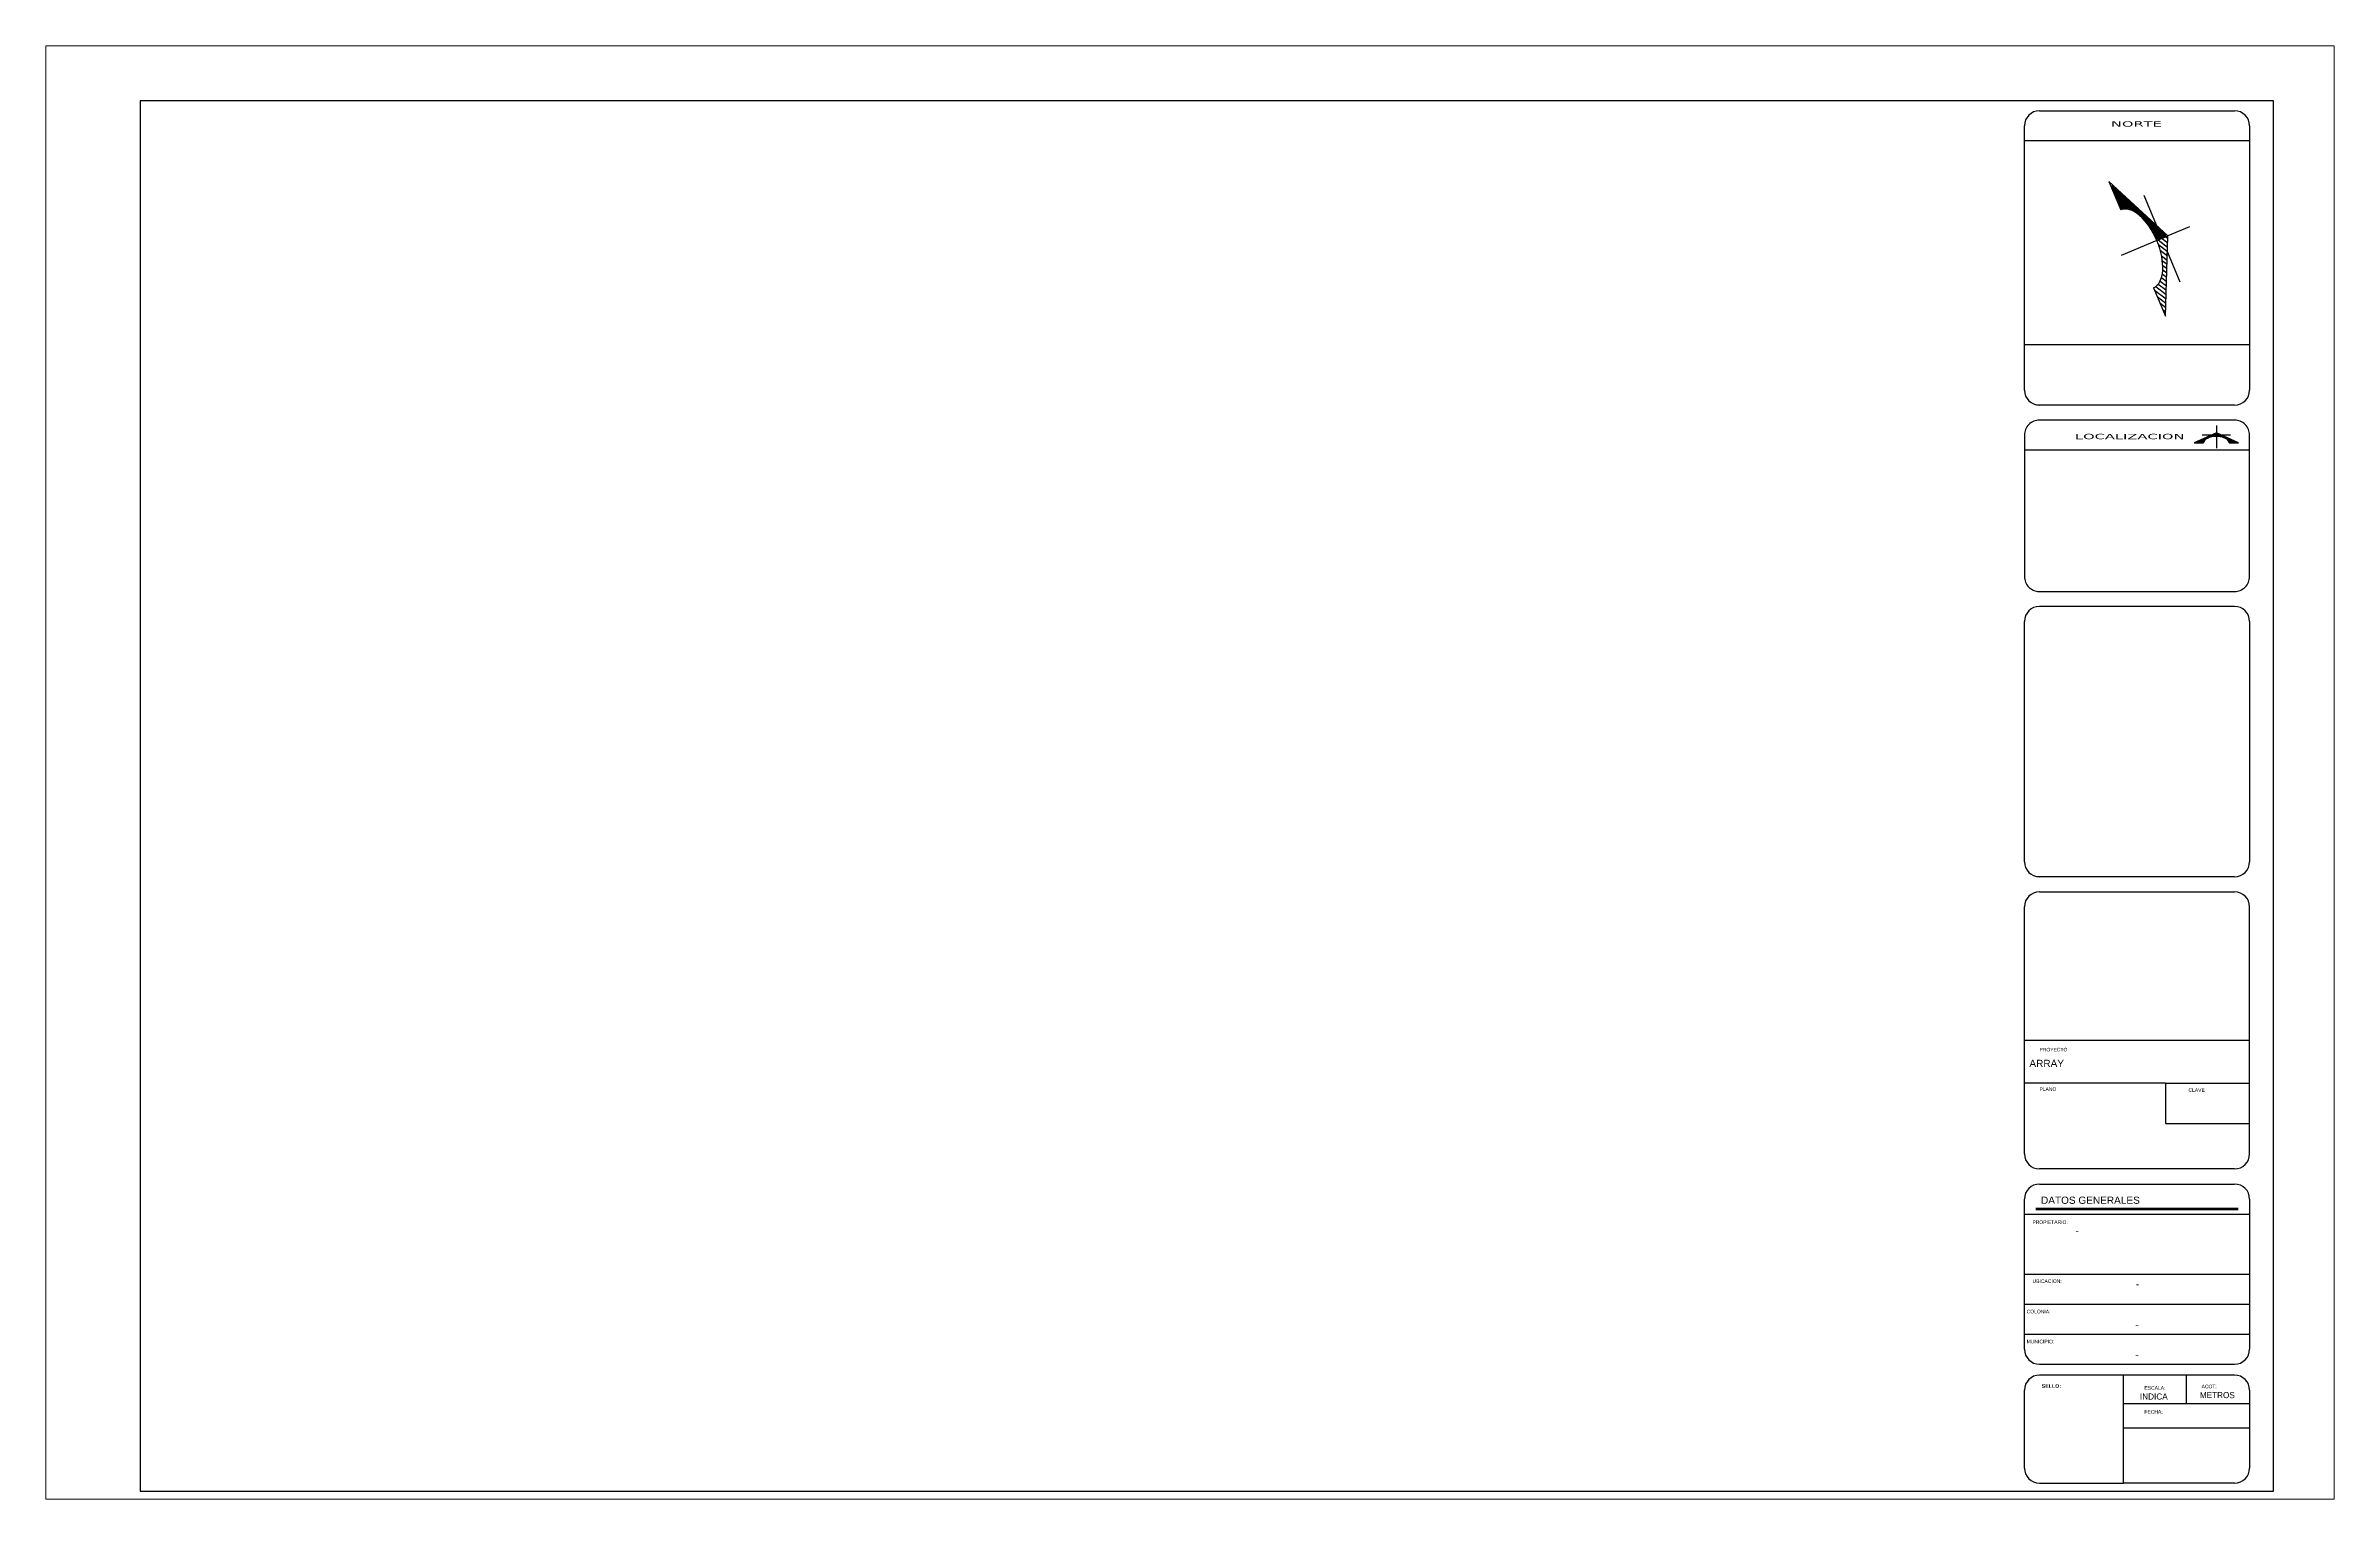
# Paper-space layout 'Presentación1' of a CAD drawing. Header units: metres. Extents: x 1 to 902, y 0 to 572.
# The model-space entities are those that its viewports show. They can reach past a viewport. Long polylines and large blocks are cut down to what shows.
import ezdxf

# ---------------------------------------------------------------- set-up
doc = ezdxf.new("R2010")
doc.units = ezdxf.units.M
doc.linetypes.add('CENTRO', pattern=[50.8, 31.75, -6.35, 6.35, -6.35])
doc.layers.add('Ejes', color=210, linetype='CENTRO', lineweight=0)
doc.styles.add('2', font='verdana.ttf', dxfattribs={"width": 2})
doc.styles.add('style1', font='GOTHICB.TTF', dxfattribs={"width": 1.1, "height": 0.085})
doc.styles.add('style2', font='GOTHIC.TTF', dxfattribs={"height": 0.025})
doc.styles.add('TEXTO', font='arial.ttf', dxfattribs={"height": 0.15})

# ---------------------------------------------------------------- blocks, each defined once
blk = doc.blocks.new('NORTE')
h = blk.add_hatch()
h.set_pattern_fill('ANSI31', color=1, scale=0.026995, angle=255, style=0)
h.set_pattern_definition([(300, (3793.00065, 1076.53358), (0.074226734, 0.0428548249), [])])
edge = h.paths.add_edge_path()
edge.add_spline(control_points=[(-10.57, -4.92), (-10.47, -3.93), (-9.86, -2.98), (-7.57, -1.17), (-5.64, -0.41), (-2.43, 0.16), (-1.35, 0.25), (-0.27, 0.27)], knot_values=[1.596644, 1.596644, 1.596644, 1.596644, 2.11795, 2.11795, 2.78398, 2.78398, 3.094355, 3.094355, 3.094355, 3.094355], degree=3, periodic=0)
edge.add_line((-0.27, 0.27), (-0.27, 2.53))
edge.add_line((-0.27, 2.53), (-16.62, -4.92))
edge.add_line((-16.62, -4.92), (-10.57, -4.92))
h = blk.add_hatch()
h.set_pattern_fill('ANSI31', color=1, scale=0.269952, angle=165, style=0)
h.set_pattern_definition([(210, (3793.00065, 1076.5336), (0.42854825, -0.74226734), [])])
edge = h.paths.add_edge_path()
edge.add_ellipse((0, -5.19), major_axis=(-10.31, 0), ratio=0.503672, start_angle=180, end_angle=270, ccw=False)
edge.add_line((10.31, -5.19), (17.86, -5.19))
edge.add_line((17.86, -5.19), (0, 2.95))
edge.add_line((0, 2.95), (0, 0))
at = {"color": 1}
for p, q in [((0, 8.69), (0, 2.95)), ((-11.44, 1.32), (-3.58, 1.32)), ((17.86, -5.19), (0, 2.95)), ((0, 0), (0, -9.43)), ((3.58, 1.32), (11.44, 1.32)), ((10.31, -5.19), (17.86, -5.19))]:
    blk.add_line(p, q, dxfattribs=at)
for points in [[(0, 0), (0, 2.95), (-17.86, -5.19), (-10.31, -5.19)], [(-0.27, 0.27), (-0.27, 2.53), (-16.62, -4.92), (-10.57, -4.92)]]:
    blk.add_lwpolyline(points, dxfattribs=at)
for start_param, end_param in [(1.570796, 3.141593), (0, 1.570796)]:
    blk.add_ellipse((0, -5.19), major_axis=(10.31, 0), ratio=0.503672, start_param=start_param, end_param=end_param, dxfattribs=at)
blk.add_open_spline([(-0.27, 0.27), (-1.35, 0.25), (-2.43, 0.16), (-5.64, -0.41), (-7.57, -1.17), (-9.86, -2.98), (-10.47, -3.93), (-10.57, -4.92)], degree=3, knots=[1.596644, 1.596644, 1.596644, 1.596644, 1.907019, 1.907019, 2.573048, 2.573048, 3.094355, 3.094355, 3.094355, 3.094355], dxfattribs=at)
blk = doc.blocks.new('ARRAY_SOLAPA')
at = {"color": 3}
for p, q in [((801.25, 582.11), (883.57, 582.11)), ((794.92, 464.31), (794.92, 575.78)), ((889.9, 575.78), (889.9, 464.31)), ((889.9, 569.45), (794.92, 569.45)), ((794.92, 483.53), (889.9, 483.53)), ((883.57, 457.98), (800.46, 457.98)), ((889.9, 439.03), (794.92, 439.03)), ((889.9, 439.03), (794.92, 439.03)), ((883.57, 373.12), (801.25, 373.12)), ((794.92, 265.42), (794.92, 366.79)), ((889.9, 366.79), (889.9, 265.42)), ((883.57, 259.09), (800.46, 259.09)), ((801.25, 252.76), (883.57, 252.76)), ((794.92, 142.24), (794.92, 246.43)), ((889.9, 142.24), (889.9, 246.43)), ((889.9, 190.07), (794.92, 190.07)), ((854.42, 172.09), (794.92, 172.09)), ((854.42, 172.09), (889.9, 172.09)), ((854.42, 172.09), (854.42, 155.07)), ((854.42, 155.07), (889.9, 155.07)), ((883.57, 135.91), (801.25, 135.91)), ((801.25, 129.53), (883.57, 129.53)), ((794.92, 59.88), (794.92, 123.2)), ((794.92, 116.87), (889.9, 116.87)), ((799.74, 119.37), (885.07, 119.37)), ((799.74, 118.74), (885.07, 118.74)), ((889.9, 123.2), (889.9, 59.88)), ((794.92, 91.54), (889.9, 91.54)), ((794.92, 78.87), (889.9, 78.87)), ((794.92, 66.21), (889.9, 66.21)), ((801.25, 53.55), (883.57, 53.55)), ((836.67, 48.94), (801.25, 48.94)), ((836.67, 3.39), (836.67, 48.94)), ((883.57, 48.94), (836.67, 48.94)), ((863.28, 36.98), (863.28, 48.94)), ((794.92, 9.72), (794.92, 42.61)), ((889.9, 42.61), (889.9, 9.72)), ((836.67, 36.98), (889.9, 36.98)), ((836.67, 26.75), (889.9, 26.75)), ((801.25, 3.39), (836.67, 3.39)), ((883.57, 3.39), (836.67, 3.39))]:
    blk.add_line(p, q, dxfattribs=at)
blk.add_lwpolyline([(900, 0), (900, 586.36), (0, 586.36), (0, 0)], close=True, dxfattribs=at)
blk.add_lwpolyline([(800.46, 379.4), (883.57, 379.4, 0.414214), (889.9, 385.73), (889.9, 445.36, 0.414214), (883.57, 451.69), (801.25, 451.69, 0.414214), (794.92, 445.36), (794.92, 385.73, 0.414214), (801.25, 379.4)], format="xyb", dxfattribs=at)
for centre, start, end in [((801.25, 575.78), 90, 180), ((883.57, 575.78), 0, 90), ((801.25, 464.31), 180, 270), ((883.57, 464.31), 270, 0), ((801.25, 366.79), 90, 180), ((883.57, 366.79), 0, 90), ((801.25, 265.42), 180, 270), ((883.57, 265.42), 270, 0), ((801.25, 246.43), 90, 180), ((883.57, 246.43), 0, 90), ((801.25, 142.24), 180, 270), ((883.57, 142.24), 270, 0), ((801.25, 123.2), 90, 180), ((883.57, 123.2), 0, 90), ((801.25, 59.88), 180, 270), ((883.57, 59.88), 270, 0), ((801.25, 42.61), 90, 180), ((883.57, 42.61), 0, 90), ((801.25, 9.72), 180, 270), ((883.57, 9.72), 270, 0)]:
    blk.add_arc(centre, 6.33, start, end, dxfattribs=at)
at = {"color": 1, "xscale": 1.726772490178155, "yscale": 1.726772490178155, "zscale": 1.726772490178155, "rotation": 292.7683202224537}
blk.add_blockref('NORTE', (850.78, 527.38), dxfattribs=at)
at = {"color": 1, "xscale": 0.524409382873282, "yscale": 0.524409382873282, "zscale": 0.524409382873282}
blk.add_blockref('NORTE', (875.91, 444.79), dxfattribs=at)
at = {"color": 2}
for s, height, style, width, p in [('NORTE', 2.253, '2', 2, (831.41, 575.44, 20.18)), ('LOCALIZACION', 2.2527, '2', 2, (816.21, 443.64, 20.18)), ('SELLO:', 1.519, 'style1', 1.1, (802.19, 43.6))]:
    blk.add_text(s, height=height, dxfattribs=dict(at, style=style, width=width)).set_placement(p)
for s, height, style, p in [('PROYECTO', 1.519, 'style2', (801.25, 185.45)), ('ARRAY ', 3.034, 'TEXTO', (797, 178.89)), ('PLANO', 1.519, 'style2', (801.25, 168.81)), ('CLAVE', 1.519, 'style2', (864.12, 168.41)), ('DATOS GENERALES', 3.0337, 'TEXTO', (801.9, 121.19)), ('PROPIETARIO:', 1.5188, 'style2', (798.28, 112.69)), ('-', 3.03, 'TEXTO', (816.47, 108.38)), ('UBICACION:', 1.519, 'style2', (798.37, 87.84)), ('COLONIA:', 1.519, 'style2', (795.86, 75)), ('MUNICIPIO:', 1.519, 'style2', (795.86, 62.34)), ('INDICA', 2.582, 'style2', (843.65, 38.64)), ('ESCALA:', 1.519, 'style2', (845.52, 42.8)), ('METROS', 2.582, 'style2', (868.91, 39.24)), ('ACOT:', 1.519, 'style2', (869.63, 43.4)), ('FECHA:', 1.519, 'style2', (845.52, 32.71))]:
    blk.add_text(s, height=height, dxfattribs=dict(at, style=style)).set_placement(p)
at = {"color": 2, "char_height": 3.03, "width": 94.9818, "attachment_point": 5, "style": 'TEXTO'}
for insert in [(842.61, 87.38), (842.41, 70.27), (842.41, 57.61)]:
    blk.add_mtext('-', dxfattribs=dict(at, insert=insert))

msp = doc.modelspace()

# ---------------------------------------------------------------- block references
at = {"transparency": 33554687}
msp.add_blockref('ARRAY_SOLAPA', (366.951, -14.637), dxfattribs=at)

psp = doc.layouts.new('Presentación1')

# ---------------------------------------------------------------- viewports
at = {"layer": 'Ejes', "transparency": 33554687}
psp.add_viewport(center=(451.24, 285.75), size=(900.9, 571.8983), view_center_point=(809.809, 288.441), view_height=612.90751, dxfattribs=at)

doc.saveas('drawing.dxf')
